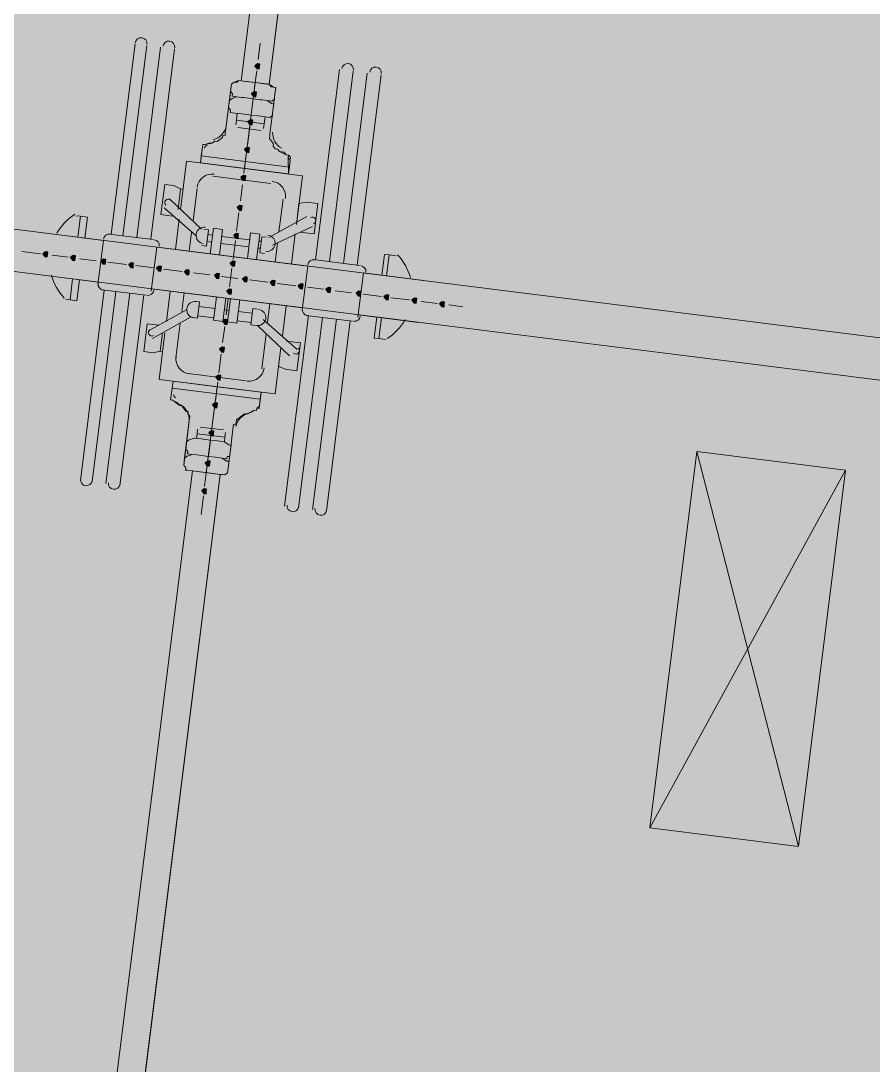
# Model space of a CAD drawing. Header units: metres. Extents: x -4 to 509425, y 7549 to 4732445.
# Drawn here: x 476031.373 to 476034.457, y 4719740.598 to 4719744.376 of the extents above; entities that cross this region are included whole.
import ezdxf

# ---------------------------------------------------------------- set-up
doc = ezdxf.new("R2010")
doc.units = ezdxf.units.M
doc.header["$LTSCALE"] = 0.01
doc.header["$MEASUREMENT"] = 0
doc.layers.get('0').update_dxf_attribs({"lineweight": 0})
doc.layers.add('_SUBESTACIÓN', color=1, linetype='Continuous')
doc.layers.add('SUBESTACION LA VID', color=253, linetype='Continuous')

# ---------------------------------------------------------------- blocks, each defined once
blk = doc.blocks.new('A$Cfff6051d')
at = {"layer": 'SUBESTACION LA VID', "transparency": 33554687}
h = blk.add_hatch(color=256, dxfattribs=at)
h.dxf.hatch_style = 2
h.paths.add_polyline_path([(476032.2367, 4719744.2103), (476032.2378, 4719744.2187), (476032.2294, 4719744.2197), (476032.2199, 4719744.2124), (476032.2273, 4719744.2029), (476032.2357, 4719744.2018)])
h = blk.add_hatch(color=256, dxfattribs=at)
h.dxf.hatch_style = 2
h.paths.add_polyline_path([(476032.2241, 4719744.1094), (476032.2251, 4719744.1178), (476032.2167, 4719744.1189), (476032.2073, 4719744.1116), (476032.2146, 4719744.1021), (476032.223, 4719744.101)])
h = blk.add_hatch(color=256, dxfattribs=at)
h.dxf.hatch_style = 2
h.paths.add_polyline_path([(476032.2114, 4719744.0086), (476032.2125, 4719744.017), (476032.2041, 4719744.0181), (476032.1946, 4719744.0108), (476032.202, 4719744.0013), (476032.2104, 4719744.0002)])
h = blk.add_hatch(color=256, dxfattribs=at)
h.dxf.hatch_style = 2
h.paths.add_polyline_path([(476032.1988, 4719743.9078), (476032.1999, 4719743.9162), (476032.1915, 4719743.9173), (476032.182, 4719743.9099), (476032.1894, 4719743.9005), (476032.1978, 4719743.8994)])
h = blk.add_hatch(color=256, dxfattribs=at)
h.dxf.hatch_style = 2
h.paths.add_polyline_path([(476032.1862, 4719743.807), (476032.1872, 4719743.8154), (476032.1788, 4719743.8165), (476032.1694, 4719743.8091), (476032.1767, 4719743.7997), (476032.1851, 4719743.7986)])
h = blk.add_hatch(color=256, dxfattribs=at)
h.dxf.hatch_style = 2
h.paths.add_polyline_path([(476032.1725, 4719743.6978), (476032.1735, 4719743.7062), (476032.1651, 4719743.7073), (476032.1557, 4719743.6999), (476032.163, 4719743.6905), (476032.1714, 4719743.6894)])
h = blk.add_hatch(color=256, dxfattribs=at)
h.dxf.hatch_style = 2
h.paths.add_polyline_path([(476032.1598, 4719743.597), (476032.1609, 4719743.6054), (476032.1525, 4719743.6065), (476032.143, 4719743.5991), (476032.1504, 4719743.5897), (476032.1588, 4719743.5886)])
h = blk.add_hatch(color=256, dxfattribs=at)
h.dxf.hatch_style = 2
h.paths.add_polyline_path([(476031.4689, 4719743.5301), (476031.4699, 4719743.5385), (476031.4615, 4719743.5395), (476031.4521, 4719743.5322), (476031.4594, 4719743.5227), (476031.4678, 4719743.5217)])
h = blk.add_hatch(color=256, dxfattribs=at)
h.dxf.hatch_style = 2
h.paths.add_polyline_path([(476031.5697, 4719743.5174), (476031.5707, 4719743.5258), (476031.5623, 4719743.5269), (476031.5529, 4719743.5195), (476031.5602, 4719743.5101), (476031.5686, 4719743.509)])
h = blk.add_hatch(color=256, dxfattribs=at)
h.dxf.hatch_style = 2
h.paths.add_polyline_path([(476031.6789, 4719743.5037), (476031.6799, 4719743.5121), (476031.6715, 4719743.5132), (476031.6621, 4719743.5058), (476031.6694, 4719743.4964), (476031.6778, 4719743.4953)])
h = blk.add_hatch(color=256, dxfattribs=at)
h.dxf.hatch_style = 2
h.paths.add_polyline_path([(476031.7797, 4719743.4911), (476031.7807, 4719743.4995), (476031.7723, 4719743.5006), (476031.7629, 4719743.4932), (476031.7702, 4719743.4838), (476031.7786, 4719743.4827)])
h = blk.add_hatch(color=256, dxfattribs=at)
h.dxf.hatch_style = 2
h.paths.add_polyline_path([(476032.1472, 4719743.4962), (476032.1483, 4719743.5046), (476032.1399, 4719743.5057), (476032.1304, 4719743.4983), (476032.1377, 4719743.4889), (476032.1461, 4719743.4878)])
h = blk.add_hatch(color=256, dxfattribs=at)
h.dxf.hatch_style = 2
h.paths.add_polyline_path([(476031.8805, 4719743.4785), (476031.8815, 4719743.4869), (476031.8731, 4719743.4879), (476031.8637, 4719743.4806), (476031.871, 4719743.4711), (476031.8794, 4719743.4701)])
h = blk.add_hatch(color=256, dxfattribs=at)
h.dxf.hatch_style = 2
h.paths.add_polyline_path([(476031.9813, 4719743.4658), (476031.9823, 4719743.4742), (476031.9739, 4719743.4753), (476031.9645, 4719743.4679), (476031.9718, 4719743.4585), (476031.9802, 4719743.4574)])
h = blk.add_hatch(color=256, dxfattribs=at)
h.dxf.hatch_style = 2
h.paths.add_polyline_path([(476032.0905, 4719743.4521), (476032.0915, 4719743.4605), (476032.0831, 4719743.4616), (476032.0737, 4719743.4542), (476032.081, 4719743.4448), (476032.0894, 4719743.4437)])
h = blk.add_hatch(color=256, dxfattribs=at)
h.dxf.hatch_style = 2
h.paths.add_polyline_path([(476032.1913, 4719743.4395), (476032.1923, 4719743.4479), (476032.1839, 4719743.449), (476032.1745, 4719743.4416), (476032.1818, 4719743.4322), (476032.1902, 4719743.4311)])
h = blk.add_hatch(color=256, dxfattribs=at)
h.dxf.hatch_style = 2
h.paths.add_polyline_path([(476032.2921, 4719743.4269), (476032.2931, 4719743.4353), (476032.2847, 4719743.4363), (476032.2753, 4719743.429), (476032.2826, 4719743.4195), (476032.291, 4719743.4185)])
h = blk.add_hatch(color=256, dxfattribs=at)
h.dxf.hatch_style = 2
h.paths.add_polyline_path([(476032.3929, 4719743.4142), (476032.3939, 4719743.4226), (476032.3855, 4719743.4237), (476032.3761, 4719743.4163), (476032.3834, 4719743.4069), (476032.3918, 4719743.4058)])
h = blk.add_hatch(color=256, dxfattribs=at)
h.dxf.hatch_style = 2
h.paths.add_polyline_path([(476032.1346, 4719743.3954), (476032.1356, 4719743.4038), (476032.1272, 4719743.4049), (476032.1178, 4719743.3975), (476032.1251, 4719743.3881), (476032.1335, 4719743.387)])
h = blk.add_hatch(color=256, dxfattribs=at)
h.dxf.hatch_style = 2
h.paths.add_polyline_path([(476032.4937, 4719743.4016), (476032.4948, 4719743.41), (476032.4864, 4719743.411), (476032.4769, 4719743.4037), (476032.4842, 4719743.3942), (476032.4926, 4719743.3932)])
h = blk.add_hatch(color=256, dxfattribs=at)
h.dxf.hatch_style = 2
h.paths.add_polyline_path([(476032.6029, 4719743.3879), (476032.604, 4719743.3963), (476032.5956, 4719743.3973), (476032.5861, 4719743.39), (476032.5934, 4719743.3805), (476032.6018, 4719743.3795)])
h = blk.add_hatch(color=256, dxfattribs=at)
h.dxf.hatch_style = 2
h.paths.add_polyline_path([(476032.7037, 4719743.3753), (476032.7048, 4719743.3837), (476032.6964, 4719743.3847), (476032.6869, 4719743.3774), (476032.6943, 4719743.3679), (476032.7027, 4719743.3669)])
h = blk.add_hatch(color=256, dxfattribs=at)
h.dxf.hatch_style = 2
h.paths.add_polyline_path([(476032.8045, 4719743.3626), (476032.8056, 4719743.371), (476032.7972, 4719743.3721), (476032.7877, 4719743.3647), (476032.7951, 4719743.3553), (476032.8035, 4719743.3542)])
h = blk.add_hatch(color=256, dxfattribs=at)
h.dxf.hatch_style = 2
h.paths.add_polyline_path([(476032.9053, 4719743.35), (476032.9064, 4719743.3584), (476032.898, 4719743.3594), (476032.8885, 4719743.3521), (476032.8959, 4719743.3426), (476032.9043, 4719743.3416)])
h = blk.add_hatch(color=256, dxfattribs=at)
h.dxf.hatch_style = 2
h.paths.add_polyline_path([(476032.1209, 4719743.2862), (476032.1219, 4719743.2946), (476032.1135, 4719743.2957), (476032.1041, 4719743.2883), (476032.1114, 4719743.2789), (476032.1198, 4719743.2778)])
h = blk.add_hatch(color=256, dxfattribs=at)
h.dxf.hatch_style = 2
h.paths.add_polyline_path([(476032.1082, 4719743.1854), (476032.1093, 4719743.1938), (476032.1009, 4719743.1949), (476032.0914, 4719743.1875), (476032.0988, 4719743.1781), (476032.1072, 4719743.177)])
h = blk.add_hatch(color=256, dxfattribs=at)
h.dxf.hatch_style = 2
h.paths.add_polyline_path([(476032.0956, 4719743.0846), (476032.0966, 4719743.093), (476032.0882, 4719743.0941), (476032.0788, 4719743.0867), (476032.0861, 4719743.0773), (476032.0945, 4719743.0762)])
h = blk.add_hatch(color=256, dxfattribs=at)
h.dxf.hatch_style = 2
h.paths.add_polyline_path([(476032.083, 4719742.9838), (476032.084, 4719742.9922), (476032.0756, 4719742.9933), (476032.0662, 4719742.9859), (476032.0735, 4719742.9765), (476032.0819, 4719742.9754)])
h = blk.add_hatch(color=256, dxfattribs=at)
h.dxf.hatch_style = 2
h.paths.add_polyline_path([(476032.0703, 4719742.883), (476032.0714, 4719742.8914), (476032.063, 4719742.8925), (476032.0535, 4719742.8851), (476032.0609, 4719742.8757), (476032.0693, 4719742.8746)])
h = blk.add_hatch(color=256, dxfattribs=at)
h.dxf.hatch_style = 2
h.paths.add_polyline_path([(476032.0566, 4719742.7738), (476032.0577, 4719742.7822), (476032.0493, 4719742.7832), (476032.0398, 4719742.7759), (476032.0472, 4719742.7664), (476032.0556, 4719742.7654)])
h = blk.add_hatch(color=256, dxfattribs=at)
h.dxf.hatch_style = 2
h.paths.add_polyline_path([(476032.044, 4719742.673), (476032.045, 4719742.6814), (476032.0366, 4719742.6824), (476032.0272, 4719742.6751), (476032.0345, 4719742.6656), (476032.0429, 4719742.6646)])
at = {"layer": 'SUBESTACION LA VID', "lineweight": 15}
for p, q in [((476070.5903, 4719738.7022), (475974.8433, 4719750.706)), ((476070.5713, 4719738.551), (475974.8243, 4719750.5548)), ((476032.1705, 4719744.1588), (476032.9077, 4719750.0391)), ((476032.2713, 4719744.1462), (476033.0085, 4719750.0264)), ((476031.7863, 4719744.2923), (476031.6999, 4719743.6035)), ((476032.2315, 4719744.2365), (476032.2388, 4719744.2953)), ((476031.7419, 4719743.5982), (476031.8283, 4719744.2871)), ((476031.8787, 4719744.2807), (476031.7923, 4719743.5919)), ((476031.8427, 4719743.5856), (476031.9291, 4719744.2744)), ((476032.2188, 4719744.1357), (476032.2262, 4719744.1945)), ((476032.4391, 4719743.5108), (476032.5255, 4719744.1996)), ((476032.5759, 4719744.1933), (476032.4895, 4719743.5045)), ((476032.5399, 4719743.4982), (476032.6263, 4719744.187)), ((476032.6767, 4719744.1807), (476032.5903, 4719743.4919)), ((476032.1327, 4719744.1294), (476032.1254, 4719744.0706)), ((476032.285, 4719744.0506), (476032.2923, 4719744.1094)), ((476032.1148, 4719743.9866), (476032.1254, 4719744.0706)), ((476032.2051, 4719744.0265), (476032.2136, 4719744.0937)), ((476032.285, 4719744.0506), (476032.2744, 4719743.9666)), ((476032.1505, 4719743.9992), (476032.1526, 4719744.016)), ((476032.2419, 4719743.9792), (476032.1579, 4719743.9898)), ((476032.1589, 4719743.9982), (476032.1589, 4719743.9982)), ((476032.1925, 4719743.9257), (476032.2009, 4719743.9929)), ((476032.2429, 4719743.9876), (476032.2429, 4719743.9876)), ((476032.2534, 4719744.0034), (476032.2513, 4719743.9866)), ((476032.0392, 4719743.9279), (476032.0654, 4719743.9331)), ((476032.3447, 4719743.8469), (476032.0255, 4719743.8869)), ((476032.1799, 4719743.8249), (476032.1872, 4719743.8837)), ((476032.3091, 4719743.9025), (476032.3332, 4719743.891)), ((476031.972, 4719743.868), (476031.9499, 4719743.6916)), ((476032.392, 4719743.8154), (476031.972, 4719743.868)), ((476032.2775, 4719743.7871), (476032.0675, 4719743.8134)), ((476032.392, 4719743.8154), (476032.3699, 4719743.639)), ((476032.0108, 4719743.7693), (476031.996, 4719743.6517)), ((476032.1672, 4719743.7241), (476032.1746, 4719743.7829)), ((476031.9121, 4719743.7305), (476032.0265, 4719743.6223)), ((476032.3216, 4719743.7303), (476032.3069, 4719743.6127)), ((476031.8911, 4719743.699), (476032.0065, 4719743.5992)), ((476031.5886, 4719743.6686), (476031.5718, 4719743.6707)), ((476031.6138, 4719743.6655), (476031.6043, 4719743.5899)), ((476031.9456, 4719743.658), (476031.932, 4719743.5488)), ((476032.1535, 4719743.6149), (476032.162, 4719743.6821)), ((476032.4077, 4719743.6683), (476032.2701, 4719743.5917)), ((476031.6715, 4719743.5815), (476031.4447, 4719743.6099)), ((476031.9908, 4719743.6097), (476031.9824, 4719743.5425)), ((476032.058, 4719743.533), (476032.0695, 4719743.6254)), ((476032.1031, 4719743.6212), (476032.0695, 4719743.6254)), ((476032.0916, 4719743.5288), (476032.1031, 4719743.6212)), ((476032.1924, 4719743.5162), (476032.2039, 4719743.6086)), ((476032.2375, 4719743.6043), (476032.2039, 4719743.6086)), ((476032.4287, 4719743.6316), (476032.2837, 4719743.5644)), ((476031.6715, 4719743.5815), (476031.6515, 4719743.4218)), ((476031.8511, 4719743.5845), (476031.6915, 4719743.6045)), ((476032.0632, 4719743.575), (476032.0464, 4719743.5771)), ((476032.0664, 4719743.6002), (476032.0496, 4719743.6023)), ((476032.1976, 4719743.5582), (476032.0968, 4719743.5708)), ((476032.2008, 4719743.5834), (476032.1, 4719743.596)), ((476032.1409, 4719743.5141), (476032.1493, 4719743.5813)), ((476032.226, 4719743.5119), (476032.2375, 4719743.6043)), ((476032.2428, 4719743.5781), (476032.2344, 4719743.5791)), ((476032.2617, 4719743.5928), (476032.2449, 4719743.5949)), ((476032.3016, 4719743.5707), (476032.2932, 4719743.5035)), ((476032.3657, 4719743.6054), (476032.352, 4719743.4961)), ((476031.4437, 4719743.5332), (476031.3764, 4719743.5417)), ((476031.8447, 4719743.3976), (476031.8648, 4719743.5572)), ((476032.2396, 4719743.5529), (476032.2312, 4719743.5539)), ((476031.5445, 4719743.5206), (476031.4857, 4719743.528)), ((476031.6453, 4719743.508), (476031.5865, 4719743.5153)), ((476031.7545, 4719743.4943), (476031.6873, 4719743.5027)), ((476032.4307, 4719743.5119), (476032.5987, 4719743.4908)), ((476032.6891, 4719743.5307), (476032.6796, 4719743.4551)), ((476032.7059, 4719743.5286), (476032.7311, 4719743.5254)), ((476031.6526, 4719743.4302), (476031.4258, 4719743.4587)), ((476031.8553, 4719743.4816), (476031.7881, 4719743.4901)), ((476031.9561, 4719743.469), (476031.8889, 4719743.4774)), ((476032.0569, 4719743.4564), (476031.9981, 4719743.4637)), ((476032.1283, 4719743.4133), (476032.1367, 4719743.4805)), ((476032.6124, 4719743.4635), (476032.5924, 4719743.3039)), ((476032.6124, 4719743.4635), (476032.8308, 4719743.4361)), ((476032.1577, 4719743.4437), (476032.0989, 4719743.4511)), ((476032.2669, 4719743.43), (476032.1997, 4719743.4384)), ((476032.3677, 4719743.4174), (476032.3005, 4719743.4258)), ((476031.5883, 4719742.7131), (476031.6746, 4719743.4019)), ((476031.7166, 4719743.3966), (476031.6303, 4719742.7078)), ((476031.8258, 4719743.3829), (476031.6662, 4719743.4029)), ((476031.6807, 4719742.7015), (476031.767, 4719743.3903)), ((476031.8174, 4719743.384), (476031.7311, 4719742.6952)), ((476032.3918, 4719743.3376), (476031.8458, 4719743.406)), ((476031.913, 4719743.3976), (476031.8993, 4719743.2884)), ((476031.9634, 4719743.3913), (476031.955, 4719743.3241)), ((476032.4685, 4719743.4047), (476032.4097, 4719743.4121)), ((476032.5693, 4719743.3921), (476032.5105, 4719743.3995)), ((476032.6785, 4719743.3784), (476032.6113, 4719743.3868)), ((476031.5339, 4719743.3683), (476031.5507, 4719743.3662)), ((476032.081, 4719743.3765), (476032.0705, 4719743.2925)), ((476032.1146, 4719743.3723), (476032.1041, 4719743.2883)), ((476032.1156, 4719743.3125), (476032.123, 4719743.3713)), ((476032.1314, 4719743.3702), (476032.1209, 4719743.2862)), ((476032.165, 4719743.366), (476032.1545, 4719743.282)), ((476032.2742, 4719743.3523), (476032.2658, 4719743.2851)), ((476032.333, 4719743.3449), (476032.3193, 4719743.2357)), ((476032.7793, 4719743.3658), (476032.7121, 4719743.3742)), ((476032.8801, 4719743.3531), (476032.8213, 4719743.3605)), ((476032.9725, 4719743.3416), (476032.9221, 4719743.3479)), ((476031.8352, 4719743.2538), (476031.9728, 4719743.3304)), ((476032.0715, 4719743.3009), (476032.0127, 4719743.3083)), ((476032.0757, 4719743.3345), (476032.0169, 4719743.3419)), ((476032.1261, 4719743.3282), (476032.1093, 4719743.3303)), ((476032.2101, 4719743.3177), (476032.1597, 4719743.324)), ((476032.4139, 4719743.3092), (476032.3275, 4719742.6204)), ((476032.4055, 4719743.3103), (476032.5735, 4719743.2892)), ((476032.5934, 4719743.3123), (476032.8118, 4719743.2849)), ((476031.8489, 4719743.2265), (476031.9865, 4719743.3031)), ((476031.9497, 4719743.2821), (476031.9339, 4719743.1561)), ((476032.1041, 4719743.2883), (476032.0705, 4719743.2925)), ((476032.103, 4719743.2117), (476032.1104, 4719743.2705)), ((476032.1219, 4719743.2946), (476032.1051, 4719743.2967)), ((476032.1545, 4719743.282), (476032.1209, 4719743.2862)), ((476032.2059, 4719743.2841), (476032.1555, 4719743.2904)), ((476032.2217, 4719743.2736), (476032.2049, 4719743.2757)), ((476032.3445, 4719743.1643), (476032.2301, 4719743.2725)), ((476032.3729, 4719743.1864), (476032.25, 4719743.2956)), ((476032.3779, 4719742.6141), (476032.4643, 4719743.3029)), ((476032.5147, 4719743.2966), (476032.4283, 4719742.6077)), ((476032.4787, 4719742.6014), (476032.5651, 4719743.2903)), ((476031.894, 4719743.2464), (476031.873, 4719743.0784)), ((476032.2605, 4719743.2431), (476032.2447, 4719743.1171)), ((476032.3141, 4719743.1937), (476032.293, 4719743.0257)), ((476032.6931, 4719743.223), (476032.6679, 4719743.2262)), ((476032.0893, 4719743.1025), (476032.0977, 4719743.1697)), ((476032.188, 4719743.073), (476031.978, 4719743.0994)), ((476032.293, 4719743.0257), (476031.873, 4719743.0784)), ((476032.2394, 4719743.0068), (476031.9202, 4719743.0469)), ((476032.0767, 4719743.0017), (476032.0851, 4719743.0689)), ((476031.9233, 4719743.0038), (476031.9464, 4719742.9839)), ((476032.1901, 4719742.9533), (476032.2174, 4719742.967)), ((476031.9821, 4719742.9282), (476031.9705, 4719742.8358)), ((476032.064, 4719742.9009), (476032.0714, 4719742.9597)), ((476032.0126, 4719742.8988), (476032.0105, 4719742.882)), ((476032.021, 4719742.8977), (476032.021, 4719742.8977)), ((476032.106, 4719742.8956), (476032.022, 4719742.9061)), ((476032.1301, 4719742.8158), (476032.1417, 4719742.9082)), ((476032.0514, 4719742.8), (476032.0588, 4719742.8589)), ((476032.105, 4719742.8872), (476032.105, 4719742.8872)), ((476032.1113, 4719742.8693), (476032.1134, 4719742.8861)), ((476031.9632, 4719742.777), (476031.9705, 4719742.8358)), ((476032.1301, 4719742.8158), (476032.1228, 4719742.757)), ((476033.8197, 4719742.8173), (476034.1868, 4719741.389)), ((476031.6966, 4719740.3787), (476031.9936, 4719742.7476)), ((476032.0377, 4719742.6908), (476032.0461, 4719742.758)), ((476031.7974, 4719740.366), (476032.0944, 4719742.7349)), ((476032.0251, 4719742.59), (476032.0335, 4719742.6572))]:
    blk.add_line(p, q, dxfattribs=at)
at = {"layer": 'SUBESTACION LA VID', "lineweight": 0}
for p, q in [((476032.1705, 4719744.1588), (476032.2713, 4719744.1462)), ((476032.3416, 4719743.8217), (476032.3406, 4719743.8815))]:
    blk.add_line(p, q, dxfattribs=at)
at = {"layer": 'SUBESTACION LA VID', "lineweight": 15}
for points in [[(476070.5713, 4719738.551), (476070.5903, 4719738.7022), (475974.8433, 4719750.706), (475974.8243, 4719750.5548), (476070.5713, 4719738.551)], [(476032.1705, 4719744.1588), (476032.2713, 4719744.1462), (476033.0085, 4719750.0264), (476032.9077, 4719750.0391), (476032.1705, 4719744.1588)], [(476032.0287, 4719743.9121), (476032.0224, 4719743.8617), (476032.182, 4719743.8417), (476032.2209, 4719744.1525), (476032.1873, 4719744.1567), (476032.1705, 4719744.1588), (476032.1621, 4719744.1599), (476032.1527, 4719744.1525), (476032.1443, 4719744.1536), (476032.1348, 4719744.1462), (476032.1338, 4719744.1378), (476032.1327, 4719744.1294), (476032.1254, 4719744.0706), (476032.1148, 4719743.9866), (476032.1138, 4719743.9782), (476032.1127, 4719743.9698), (476032.1117, 4719743.9614), (476032.1033, 4719743.9625), (476032.1022, 4719743.9541), (476032.0928, 4719743.9467), (476032.0833, 4719743.9394), (476032.0749, 4719743.9404), (476032.0654, 4719743.9331), (476032.057, 4719743.9341), (476032.0392, 4719743.9279), (476032.0308, 4719743.9289), (476032.0297, 4719743.9205), (476032.0287, 4719743.9121)], [(476032.1327, 4719744.1294), (476032.1317, 4719744.121), (476032.139, 4719744.1116), (476032.138, 4719744.1032), (476032.1548, 4719744.1011), (476032.1716, 4719744.099), (476032.18, 4719744.0979), (476032.2136, 4719744.0937), (476032.2388, 4719744.0905), (476032.2472, 4719744.0895), (476032.264, 4719744.0874), (476032.2808, 4719744.0853), (476032.2902, 4719744.0926), (476032.2913, 4719744.101), (476032.2923, 4719744.1094), (476032.2934, 4719744.1178), (476032.2944, 4719744.1262), (476032.2955, 4719744.1346), (476032.2871, 4719744.1357), (476032.2713, 4719744.1462), (476032.2545, 4719744.1483), (476032.2461, 4719744.1493), (476032.2209, 4719744.1525), (476032.1873, 4719744.1567), (476032.1789, 4719744.1578), (476032.1621, 4719744.1599), (476032.1443, 4719744.1536), (476032.1348, 4719744.1462), (476032.1338, 4719744.1378), (476032.1327, 4719744.1294)], [(476032.3479, 4719743.8721), (476032.3416, 4719743.8217), (476032.182, 4719743.8417), (476032.2209, 4719744.1525), (476032.2461, 4719744.1493), (476032.2545, 4719744.1483), (476032.2629, 4719744.1472), (476032.2713, 4719744.1462), (476032.2787, 4719744.1367), (476032.2871, 4719744.1357), (476032.2955, 4719744.1346), (476032.2944, 4719744.1262), (476032.2934, 4719744.1178), (476032.2923, 4719744.1094), (476032.285, 4719744.0506), (476032.2744, 4719743.9666), (476032.2734, 4719743.9582), (476032.2723, 4719743.9498), (476032.2797, 4719743.9404), (476032.287, 4719743.9309), (476032.286, 4719743.9225), (476032.2933, 4719743.9131), (476032.3017, 4719743.912), (476032.3091, 4719743.9025), (476032.3259, 4719743.9004), (476032.3332, 4719743.891), (476032.3416, 4719743.8899), (476032.3406, 4719743.8815), (476032.3479, 4719743.8721)], [(476032.2062, 4719744.0349), (476032.2314, 4719744.0317), (476032.2398, 4719744.0307), (476032.2566, 4719744.0286), (476032.2734, 4719744.0265), (476032.2829, 4719744.0338), (476032.2839, 4719744.0422), (476032.285, 4719744.0506), (476032.286, 4719744.059), (476032.2871, 4719744.0674), (476032.2881, 4719744.0758), (476032.2797, 4719744.0769), (476032.264, 4719744.0874), (476032.2472, 4719744.0895), (476032.2388, 4719744.0905), (476032.2136, 4719744.0937), (476032.18, 4719744.0979), (476032.1716, 4719744.099), (476032.1548, 4719744.1011), (476032.1369, 4719744.0948), (476032.1275, 4719744.0874), (476032.1264, 4719744.079), (476032.1254, 4719744.0706), (476032.1243, 4719744.0622), (476032.1317, 4719744.0528), (476032.1306, 4719744.0444), (476032.1474, 4719744.0423), (476032.1642, 4719744.0402), (476032.1726, 4719744.0391), (476032.2062, 4719744.0349)], [(476032.2566, 4719744.0286), (476032.2534, 4719744.0034), (476032.1526, 4719744.016), (476032.1558, 4719744.0412)], [(476032.3479, 4719743.8721), (476032.3447, 4719743.8469), (476032.3416, 4719743.8217), (476032.0224, 4719743.8617), (476032.0255, 4719743.8869), (476032.0287, 4719743.9121)], [(476031.8795, 4719743.6748), (476031.8932, 4719743.784), (476031.9268, 4719743.7798), (476031.9509, 4719743.7683)], [(476031.9593, 4719743.7672), (476031.9509, 4719743.7683), (476031.9415, 4719743.6927)], [(476032.3835, 4719743.6116), (476032.3919, 4719743.6106), (476032.4339, 4719743.6053), (476032.4476, 4719743.7145), (476032.4056, 4719743.7198), (476032.3793, 4719743.7146), (476032.3699, 4719743.639)], [(476031.5791, 4719743.593), (476031.5886, 4719743.6686), (476031.6138, 4719743.6655)], [(476031.8795, 4719743.6748), (476031.9131, 4719743.6706), (476031.9215, 4719743.6696)], [(476032.0275, 4719743.5624), (476032.0443, 4719743.5603), (476032.0517, 4719743.6191), (476032.0349, 4719743.6212)], [(476032.2543, 4719743.534), (476032.2375, 4719743.5361), (476032.2449, 4719743.5949)], [(476032.3908, 4719743.3292), (476032.4108, 4719743.4888), (476031.8648, 4719743.5572)], [(476032.6964, 4719743.453), (476032.7059, 4719743.5286), (476032.6891, 4719743.5307)], [(476031.5854, 4719743.4387), (476031.5759, 4719743.3631), (476031.5507, 4719743.3662), (476031.5602, 4719743.4418)], [(476032.0022, 4719743.3608), (476032.019, 4719743.3587), (476032.0117, 4719743.2999), (476031.9949, 4719743.302)], [(476032.2291, 4719743.3324), (476032.2122, 4719743.3345), (476032.2049, 4719743.2757)], [(476031.83, 4719743.28), (476031.8174, 4719743.1792), (476031.851, 4719743.175), (476031.8772, 4719743.1802)], [(476031.83, 4719743.28), (476031.8636, 4719743.2758), (476031.872, 4719743.2748)], [(476032.6606, 4719743.3039), (476032.6511, 4719743.2283), (476032.6679, 4719743.2262), (476032.6774, 4719743.3018)], [(476031.8856, 4719743.1792), (476031.8772, 4719743.1802), (476031.8856, 4719743.2474)], [(476032.334, 4719743.2168), (476032.3424, 4719743.2158), (476032.3844, 4719743.2105), (476032.3718, 4719743.1097), (476032.3298, 4719743.115), (476032.3056, 4719743.1265), (476032.3141, 4719743.1937)], [(476031.916, 4719743.0133), (476031.9234, 4719743.0721), (476032.083, 4719743.0521), (476032.044, 4719742.7412), (476032.0188, 4719742.7444), (476032.0104, 4719742.7455), (476031.9936, 4719742.7476), (476031.9852, 4719742.7486), (476031.9768, 4719742.7497), (476031.9684, 4719742.7507), (476031.9695, 4719742.7591), (476031.9621, 4719742.7686), (476031.9632, 4719742.777), (476031.9642, 4719742.7854), (476031.9705, 4719742.8358), (476031.9821, 4719742.9282), (476031.9832, 4719742.9366), (476031.9842, 4719742.945), (476031.9769, 4719742.9544), (476031.9779, 4719742.9628), (476031.9695, 4719742.9639), (476031.9622, 4719742.9733), (476031.9548, 4719742.9828), (476031.9464, 4719742.9839), (476031.9391, 4719742.9933), (476031.9233, 4719743.0038), (476031.9149, 4719743.0049), (476031.916, 4719743.0133)], [(476032.2352, 4719742.9732), (476032.2394, 4719743.0068), (476032.2426, 4719743.032), (476031.9234, 4719743.0721), (476031.9202, 4719743.0469), (476031.916, 4719743.0133)], [(476032.2352, 4719742.9732), (476032.2426, 4719743.032), (476032.083, 4719743.0521), (476032.044, 4719742.7412), (476032.0692, 4719742.7381), (476032.0776, 4719742.737), (476032.086, 4719742.736), (476032.0944, 4719742.7349), (476032.1028, 4719742.7339), (476032.1112, 4719742.7328), (476032.1207, 4719742.7402), (476032.1217, 4719742.7486), (476032.1228, 4719742.757), (476032.1238, 4719742.7654), (476032.1301, 4719742.8158), (476032.1417, 4719742.9082), (476032.1428, 4719742.9166), (476032.1512, 4719742.9155), (476032.1522, 4719742.9239), (476032.1533, 4719742.9323), (476032.1627, 4719742.9397), (476032.1722, 4719742.947), (476032.1817, 4719742.9544), (476032.1901, 4719742.9533), (476032.2079, 4719742.9596), (476032.2174, 4719742.967), (476032.2258, 4719742.9659), (476032.2268, 4719742.9743), (476032.2352, 4719742.9732)], [(476032.0588, 4719742.8589), (476032.084, 4719742.8557), (476032.0924, 4719742.8546), (476032.1092, 4719742.8525), (476032.1249, 4719742.842), (476032.1333, 4719742.841), (476032.1323, 4719742.8326), (476032.1312, 4719742.8242), (476032.1301, 4719742.8158), (476032.1291, 4719742.8074), (476032.128, 4719742.799), (476032.1196, 4719742.8), (476032.1186, 4719742.7916), (476032.1018, 4719742.7937), (476032.085, 4719742.7958), (476032.0766, 4719742.7969), (476032.0514, 4719742.8), (476032.0262, 4719742.8032), (476032.0094, 4719742.8053), (476031.9926, 4719742.8074), (476031.9758, 4719742.8095), (476031.9768, 4719742.8179), (476031.9695, 4719742.8274), (476031.9705, 4719742.8358), (476031.9716, 4719742.8442), (476031.9727, 4719742.8526), (476031.9821, 4719742.8599), (476032, 4719742.8662), (476032.0168, 4719742.8641), (476032.0336, 4719742.862), (476032.0588, 4719742.8589)], [(476032.1092, 4719742.8525), (476032.1113, 4719742.8693), (476032.0105, 4719742.882), (476032.0084, 4719742.8652)], [(476033.6491, 4719741.4564), (476034.1868, 4719741.389), (476034.3574, 4719742.7499), (476033.8197, 4719742.8173), (476033.6491, 4719741.4564), (476034.3574, 4719742.7499)], [(476031.9632, 4719742.777), (476031.9642, 4719742.7854), (476031.9653, 4719742.7938), (476031.9747, 4719742.8011), (476031.9926, 4719742.8074), (476032.0094, 4719742.8053), (476032.0262, 4719742.8032), (476032.0514, 4719742.8), (476032.0766, 4719742.7969), (476032.085, 4719742.7958), (476032.1018, 4719742.7937), (476032.1175, 4719742.7832), (476032.1259, 4719742.7822), (476032.1249, 4719742.7738), (476032.1238, 4719742.7654), (476032.1228, 4719742.757), (476032.1217, 4719742.7486), (476032.1207, 4719742.7402), (476032.1112, 4719742.7328), (476032.0944, 4719742.7349), (476032.0776, 4719742.737), (476032.0692, 4719742.7381), (476032.044, 4719742.7412), (476032.0188, 4719742.7444), (476032.002, 4719742.7465), (476031.9852, 4719742.7486), (476031.9684, 4719742.7507), (476031.9695, 4719742.7591), (476031.9621, 4719742.7686), (476031.9632, 4719742.777)], [(476031.6966, 4719740.3787), (476031.7974, 4719740.366), (476032.0944, 4719742.7349), (476031.9936, 4719742.7476), (476031.6966, 4719740.3787)]]:
    blk.add_lwpolyline(points, dxfattribs=at)
at = {"layer": 'SUBESTACION LA VID'}
for points in [[(476032.2367, 4719744.2103), (476032.2378, 4719744.2187), (476032.2294, 4719744.2197), (476032.2199, 4719744.2124), (476032.2273, 4719744.2029), (476032.2357, 4719744.2018)], [(476032.2241, 4719744.1094), (476032.2251, 4719744.1178), (476032.2167, 4719744.1189), (476032.2073, 4719744.1116), (476032.2146, 4719744.1021), (476032.223, 4719744.101)], [(476032.2114, 4719744.0086), (476032.2125, 4719744.017), (476032.2041, 4719744.0181), (476032.1946, 4719744.0108), (476032.202, 4719744.0013), (476032.2104, 4719744.0002)], [(476032.1988, 4719743.9078), (476032.1999, 4719743.9162), (476032.1915, 4719743.9173), (476032.182, 4719743.9099), (476032.1894, 4719743.9005), (476032.1978, 4719743.8994)], [(476032.1862, 4719743.807), (476032.1872, 4719743.8154), (476032.1788, 4719743.8165), (476032.1694, 4719743.8091), (476032.1767, 4719743.7997), (476032.1851, 4719743.7986)], [(476032.1725, 4719743.6978), (476032.1735, 4719743.7062), (476032.1651, 4719743.7073), (476032.1557, 4719743.6999), (476032.163, 4719743.6905), (476032.1714, 4719743.6894)], [(476032.1598, 4719743.597), (476032.1609, 4719743.6054), (476032.1525, 4719743.6065), (476032.143, 4719743.5991), (476032.1504, 4719743.5897), (476032.1588, 4719743.5886)], [(476031.4689, 4719743.5301), (476031.4699, 4719743.5385), (476031.4615, 4719743.5395), (476031.4521, 4719743.5322), (476031.4594, 4719743.5227), (476031.4678, 4719743.5217)], [(476031.5697, 4719743.5174), (476031.5707, 4719743.5258), (476031.5623, 4719743.5269), (476031.5529, 4719743.5195), (476031.5602, 4719743.5101), (476031.5686, 4719743.509)], [(476031.6789, 4719743.5037), (476031.6799, 4719743.5121), (476031.6715, 4719743.5132), (476031.6621, 4719743.5058), (476031.6694, 4719743.4964), (476031.6778, 4719743.4953)], [(476031.7797, 4719743.4911), (476031.7807, 4719743.4995), (476031.7723, 4719743.5006), (476031.7629, 4719743.4932), (476031.7702, 4719743.4838), (476031.7786, 4719743.4827)], [(476032.1472, 4719743.4962), (476032.1483, 4719743.5046), (476032.1399, 4719743.5057), (476032.1304, 4719743.4983), (476032.1377, 4719743.4889), (476032.1461, 4719743.4878)], [(476031.8805, 4719743.4785), (476031.8815, 4719743.4869), (476031.8731, 4719743.4879), (476031.8637, 4719743.4806), (476031.871, 4719743.4711), (476031.8794, 4719743.4701)], [(476031.9813, 4719743.4658), (476031.9823, 4719743.4742), (476031.9739, 4719743.4753), (476031.9645, 4719743.4679), (476031.9718, 4719743.4585), (476031.9802, 4719743.4574)], [(476032.0905, 4719743.4521), (476032.0915, 4719743.4605), (476032.0831, 4719743.4616), (476032.0737, 4719743.4542), (476032.081, 4719743.4448), (476032.0894, 4719743.4437)], [(476032.1913, 4719743.4395), (476032.1923, 4719743.4479), (476032.1839, 4719743.449), (476032.1745, 4719743.4416), (476032.1818, 4719743.4322), (476032.1902, 4719743.4311)], [(476032.2921, 4719743.4269), (476032.2931, 4719743.4353), (476032.2847, 4719743.4363), (476032.2753, 4719743.429), (476032.2826, 4719743.4195), (476032.291, 4719743.4185)], [(476032.3929, 4719743.4142), (476032.3939, 4719743.4226), (476032.3855, 4719743.4237), (476032.3761, 4719743.4163), (476032.3834, 4719743.4069), (476032.3918, 4719743.4058)], [(476032.1346, 4719743.3954), (476032.1356, 4719743.4038), (476032.1272, 4719743.4049), (476032.1178, 4719743.3975), (476032.1251, 4719743.3881), (476032.1335, 4719743.387)], [(476032.4937, 4719743.4016), (476032.4948, 4719743.41), (476032.4864, 4719743.411), (476032.4769, 4719743.4037), (476032.4842, 4719743.3942), (476032.4926, 4719743.3932)], [(476032.6029, 4719743.3879), (476032.604, 4719743.3963), (476032.5956, 4719743.3973), (476032.5861, 4719743.39), (476032.5934, 4719743.3805), (476032.6018, 4719743.3795)], [(476032.7037, 4719743.3753), (476032.7048, 4719743.3837), (476032.6964, 4719743.3847), (476032.6869, 4719743.3774), (476032.6943, 4719743.3679), (476032.7027, 4719743.3669)], [(476032.8045, 4719743.3626), (476032.8056, 4719743.371), (476032.7972, 4719743.3721), (476032.7877, 4719743.3647), (476032.7951, 4719743.3553), (476032.8035, 4719743.3542)], [(476032.9053, 4719743.35), (476032.9064, 4719743.3584), (476032.898, 4719743.3594), (476032.8885, 4719743.3521), (476032.8959, 4719743.3426), (476032.9043, 4719743.3416)], [(476032.1209, 4719743.2862), (476032.1219, 4719743.2946), (476032.1135, 4719743.2957), (476032.1041, 4719743.2883), (476032.1114, 4719743.2789), (476032.1198, 4719743.2778)], [(476032.1082, 4719743.1854), (476032.1093, 4719743.1938), (476032.1009, 4719743.1949), (476032.0914, 4719743.1875), (476032.0988, 4719743.1781), (476032.1072, 4719743.177)], [(476032.0956, 4719743.0846), (476032.0966, 4719743.093), (476032.0882, 4719743.0941), (476032.0788, 4719743.0867), (476032.0861, 4719743.0773), (476032.0945, 4719743.0762)], [(476032.083, 4719742.9838), (476032.084, 4719742.9922), (476032.0756, 4719742.9933), (476032.0662, 4719742.9859), (476032.0735, 4719742.9765), (476032.0819, 4719742.9754)], [(476032.0703, 4719742.883), (476032.0714, 4719742.8914), (476032.063, 4719742.8925), (476032.0535, 4719742.8851), (476032.0609, 4719742.8757), (476032.0693, 4719742.8746)], [(476032.0566, 4719742.7738), (476032.0577, 4719742.7822), (476032.0493, 4719742.7832), (476032.0398, 4719742.7759), (476032.0472, 4719742.7664), (476032.0556, 4719742.7654)], [(476032.044, 4719742.673), (476032.045, 4719742.6814), (476032.0366, 4719742.6824), (476032.0272, 4719742.6751), (476032.0345, 4719742.6656), (476032.0429, 4719742.6646)]]:
    blk.add_lwpolyline(points, close=True, dxfattribs=at)
at = {"layer": 'SUBESTACION LA VID', "lineweight": 0}
for points in [[(476032.2367, 4719744.2103), (476032.2378, 4719744.2187), (476032.2294, 4719744.2197), (476032.2199, 4719744.2124), (476032.2273, 4719744.2029), (476032.2357, 4719744.2018)], [(476032.2241, 4719744.1094), (476032.2251, 4719744.1178), (476032.2167, 4719744.1189), (476032.2073, 4719744.1116), (476032.2146, 4719744.1021), (476032.223, 4719744.101)], [(476032.2114, 4719744.0086), (476032.2125, 4719744.017), (476032.2041, 4719744.0181), (476032.1946, 4719744.0108), (476032.202, 4719744.0013), (476032.2104, 4719744.0002)], [(476032.1988, 4719743.9078), (476032.1999, 4719743.9162), (476032.1915, 4719743.9173), (476032.182, 4719743.9099), (476032.1894, 4719743.9005), (476032.1978, 4719743.8994)], [(476032.1862, 4719743.807), (476032.1872, 4719743.8154), (476032.1788, 4719743.8165), (476032.1694, 4719743.8091), (476032.1767, 4719743.7997), (476032.1851, 4719743.7986)], [(476032.1725, 4719743.6978), (476032.1735, 4719743.7062), (476032.1651, 4719743.7073), (476032.1557, 4719743.6999), (476032.163, 4719743.6905), (476032.1714, 4719743.6894)], [(476032.1598, 4719743.597), (476032.1609, 4719743.6054), (476032.1525, 4719743.6065), (476032.143, 4719743.5991), (476032.1504, 4719743.5897), (476032.1588, 4719743.5886)], [(476031.4689, 4719743.5301), (476031.4699, 4719743.5385), (476031.4615, 4719743.5395), (476031.4521, 4719743.5322), (476031.4594, 4719743.5227), (476031.4678, 4719743.5217)], [(476031.5697, 4719743.5174), (476031.5707, 4719743.5258), (476031.5623, 4719743.5269), (476031.5529, 4719743.5195), (476031.5602, 4719743.5101), (476031.5686, 4719743.509)], [(476031.6789, 4719743.5037), (476031.6799, 4719743.5121), (476031.6715, 4719743.5132), (476031.6621, 4719743.5058), (476031.6694, 4719743.4964), (476031.6778, 4719743.4953)], [(476031.7797, 4719743.4911), (476031.7807, 4719743.4995), (476031.7723, 4719743.5006), (476031.7629, 4719743.4932), (476031.7702, 4719743.4838), (476031.7786, 4719743.4827)], [(476032.1472, 4719743.4962), (476032.1483, 4719743.5046), (476032.1399, 4719743.5057), (476032.1304, 4719743.4983), (476032.1377, 4719743.4889), (476032.1461, 4719743.4878)], [(476031.8805, 4719743.4785), (476031.8815, 4719743.4869), (476031.8731, 4719743.4879), (476031.8637, 4719743.4806), (476031.871, 4719743.4711), (476031.8794, 4719743.4701)], [(476031.9813, 4719743.4658), (476031.9823, 4719743.4742), (476031.9739, 4719743.4753), (476031.9645, 4719743.4679), (476031.9718, 4719743.4585), (476031.9802, 4719743.4574)], [(476032.0905, 4719743.4521), (476032.0915, 4719743.4605), (476032.0831, 4719743.4616), (476032.0737, 4719743.4542), (476032.081, 4719743.4448), (476032.0894, 4719743.4437)], [(476032.1913, 4719743.4395), (476032.1923, 4719743.4479), (476032.1839, 4719743.449), (476032.1745, 4719743.4416), (476032.1818, 4719743.4322), (476032.1902, 4719743.4311)], [(476032.2921, 4719743.4269), (476032.2931, 4719743.4353), (476032.2847, 4719743.4363), (476032.2753, 4719743.429), (476032.2826, 4719743.4195), (476032.291, 4719743.4185)], [(476032.3929, 4719743.4142), (476032.3939, 4719743.4226), (476032.3855, 4719743.4237), (476032.3761, 4719743.4163), (476032.3834, 4719743.4069), (476032.3918, 4719743.4058)], [(476032.1346, 4719743.3954), (476032.1356, 4719743.4038), (476032.1272, 4719743.4049), (476032.1178, 4719743.3975), (476032.1251, 4719743.3881), (476032.1335, 4719743.387)], [(476032.4937, 4719743.4016), (476032.4948, 4719743.41), (476032.4864, 4719743.411), (476032.4769, 4719743.4037), (476032.4842, 4719743.3942), (476032.4926, 4719743.3932)], [(476032.6029, 4719743.3879), (476032.604, 4719743.3963), (476032.5956, 4719743.3973), (476032.5861, 4719743.39), (476032.5934, 4719743.3805), (476032.6018, 4719743.3795)], [(476032.7037, 4719743.3753), (476032.7048, 4719743.3837), (476032.6964, 4719743.3847), (476032.6869, 4719743.3774), (476032.6943, 4719743.3679), (476032.7027, 4719743.3669)], [(476032.8045, 4719743.3626), (476032.8056, 4719743.371), (476032.7972, 4719743.3721), (476032.7877, 4719743.3647), (476032.7951, 4719743.3553), (476032.8035, 4719743.3542)], [(476032.9053, 4719743.35), (476032.9064, 4719743.3584), (476032.898, 4719743.3594), (476032.8885, 4719743.3521), (476032.8959, 4719743.3426), (476032.9043, 4719743.3416)], [(476032.1209, 4719743.2862), (476032.1219, 4719743.2946), (476032.1135, 4719743.2957), (476032.1041, 4719743.2883), (476032.1114, 4719743.2789), (476032.1198, 4719743.2778)], [(476032.1082, 4719743.1854), (476032.1093, 4719743.1938), (476032.1009, 4719743.1949), (476032.0914, 4719743.1875), (476032.0988, 4719743.1781), (476032.1072, 4719743.177)], [(476032.0956, 4719743.0846), (476032.0966, 4719743.093), (476032.0882, 4719743.0941), (476032.0788, 4719743.0867), (476032.0861, 4719743.0773), (476032.0945, 4719743.0762)], [(476032.083, 4719742.9838), (476032.084, 4719742.9922), (476032.0756, 4719742.9933), (476032.0662, 4719742.9859), (476032.0735, 4719742.9765), (476032.0819, 4719742.9754)], [(476032.0703, 4719742.883), (476032.0714, 4719742.8914), (476032.063, 4719742.8925), (476032.0535, 4719742.8851), (476032.0609, 4719742.8757), (476032.0693, 4719742.8746)], [(476032.0566, 4719742.7738), (476032.0577, 4719742.7822), (476032.0493, 4719742.7832), (476032.0398, 4719742.7759), (476032.0472, 4719742.7664), (476032.0556, 4719742.7654)], [(476032.044, 4719742.673), (476032.045, 4719742.6814), (476032.0366, 4719742.6824), (476032.0272, 4719742.6751), (476032.0345, 4719742.6656), (476032.0429, 4719742.6646)]]:
    blk.add_lwpolyline(points, close=True, dxfattribs=at)
for points in [[(476032.1148, 4719743.9866), (476032.1327, 4719744.1294), (476032.1338, 4719744.1378), (476032.1148, 4719743.9866), (476032.1348, 4719744.1462)], [(476032.0224, 4719743.8617), (476032.0297, 4719743.9205), (476032.0224, 4719743.8617), (476032.0297, 4719743.9205)], [(476031.9821, 4719742.9282), (476031.9642, 4719742.7854), (476031.9632, 4719742.777), (476031.9821, 4719742.9282), (476031.9621, 4719742.7686)]]:
    blk.add_lwpolyline(points, dxfattribs=at)
at = {"layer": 'SUBESTACION LA VID', "lineweight": 15}
for points in [[(476031.8288, 4719744.2913), (476031.8302, 4719744.3029), (476031.822, 4719744.3134), (476031.8104, 4719744.3149), (476031.7988, 4719744.3163), (476031.7882, 4719744.3081), (476031.7868, 4719744.2965)], [(476031.9296, 4719744.2786), (476031.931, 4719744.2902), (476031.9228, 4719744.3008), (476031.9112, 4719744.3023), (476031.8996, 4719744.3037), (476031.889, 4719744.2955), (476031.8876, 4719744.2839)], [(476032.5764, 4719744.1975), (476032.5779, 4719744.2091), (476032.5696, 4719744.2197), (476032.558, 4719744.2212), (476032.5465, 4719744.2226), (476032.5359, 4719744.2144), (476032.5344, 4719744.2028)], [(476032.6772, 4719744.1849), (476032.6787, 4719744.1965), (476032.6705, 4719744.2071), (476032.6589, 4719744.2085), (476032.6473, 4719744.21), (476032.6367, 4719744.2018), (476032.6352, 4719744.1902)], [(476031.9149, 4719743.7278), (476031.9097, 4719743.7325), (476031.9017, 4719743.7321), (476031.8969, 4719743.727), (476031.8922, 4719743.7218), (476031.8925, 4719743.7138), (476031.8977, 4719743.709)], [(476032.4331, 4719743.6419), (476032.4393, 4719743.6452), (476032.4416, 4719743.6529), (476032.4383, 4719743.6591), (476032.435, 4719743.6653), (476032.4273, 4719743.6676), (476032.4211, 4719743.6643)], [(476032.0401, 4719743.6291), (476032.0239, 4719743.6311), (476032.0091, 4719743.6196), (476032.007, 4719743.6034), (476032.005, 4719743.5871), (476032.0165, 4719743.5723), (476032.0328, 4719743.5703)], [(476032.2596, 4719743.5419), (476032.2758, 4719743.5398), (476032.2906, 4719743.5513), (476032.2927, 4719743.5676), (476032.2947, 4719743.5838), (476032.2832, 4719743.5986), (476032.2669, 4719743.6007)], [(476032.0064, 4719743.3603), (476031.9902, 4719743.3623), (476031.9754, 4719743.3508), (476031.9733, 4719743.3346), (476031.9713, 4719743.3183), (476031.9828, 4719743.3035), (476031.9991, 4719743.3015)], [(476032.2259, 4719743.2731), (476032.2421, 4719743.271), (476032.2569, 4719743.2825), (476032.259, 4719743.2988), (476032.261, 4719743.315), (476032.2495, 4719743.3298), (476032.2332, 4719743.3319)], [(476031.8413, 4719743.2592), (476031.8351, 4719743.2559), (476031.8328, 4719743.2482), (476031.8361, 4719743.242), (476031.8394, 4719743.2358), (476031.8471, 4719743.2335), (476031.8533, 4719743.2368)], [(476032.3596, 4719743.1733), (476032.3647, 4719743.1686), (476032.3728, 4719743.1689), (476032.3775, 4719743.1741), (476032.3822, 4719743.1793), (476032.3819, 4719743.1873), (476032.3767, 4719743.1921)], [(476031.5888, 4719742.7173), (476031.5873, 4719742.7057), (476031.5956, 4719742.6951), (476031.6072, 4719742.6936), (476031.6188, 4719742.6922), (476031.6293, 4719742.7004), (476031.6308, 4719742.712)], [(476031.6896, 4719742.7046), (476031.6881, 4719742.693), (476031.6964, 4719742.6824), (476031.708, 4719742.681), (476031.7196, 4719742.6795), (476031.7301, 4719742.6878), (476031.7316, 4719742.6994)], [(476032.3364, 4719742.6235), (476032.335, 4719742.6119), (476032.3432, 4719742.6014), (476032.3548, 4719742.5999), (476032.3664, 4719742.5984), (476032.377, 4719742.6067), (476032.3784, 4719742.6183)], [(476032.4372, 4719742.6109), (476032.4358, 4719742.5993), (476032.444, 4719742.5887), (476032.4556, 4719742.5873), (476032.4672, 4719742.5858), (476032.4778, 4719742.594), (476032.4792, 4719742.6056)]]:
    blk.add_open_spline(points, degree=3, knots=[0, 0, 0, 0, 1, 1, 1, 2, 2, 2, 2], dxfattribs=at)
for points in [[(476032.0692, 4719743.9456), (476032.0927, 4719743.9517), (476032.1107, 4719743.9705), (476032.1156, 4719743.9942)], [(476032.284, 4719743.9731), (476032.2829, 4719743.9489), (476032.2957, 4719743.9262), (476032.3169, 4719743.9146)], [(476032.0477, 4719743.9261), (476032.0425, 4719743.925), (476032.0385, 4719743.9209), (476032.0377, 4719743.9156)], [(476032.3485, 4719743.8767), (476032.349, 4719743.8819), (476032.3461, 4719743.887), (476032.3414, 4719743.8893)], [(476032.0728, 4719743.8213), (476032.0426, 4719743.825), (476032.0151, 4719743.8037), (476032.0113, 4719743.7735)], [(476032.3305, 4719743.7335), (476032.3343, 4719743.7636), (476032.3129, 4719743.7911), (476032.2828, 4719743.7949)], [(476031.5679, 4719743.676), (476031.5409, 4719743.6587), (476031.5184, 4719743.6351), (476031.5025, 4719743.6072)], [(476031.6957, 4719743.604), (476031.6841, 4719743.6055), (476031.6735, 4719743.5973), (476031.6721, 4719743.5857)], [(476031.8737, 4719743.5604), (476031.8751, 4719743.572), (476031.8669, 4719743.5826), (476031.8553, 4719743.584)], [(476032.4349, 4719743.5113), (476032.4233, 4719743.5128), (476032.4127, 4719743.5046), (476032.4113, 4719743.493)], [(476032.7826, 4719743.4467), (476032.774, 4719743.4777), (476032.7581, 4719743.5061), (476032.7361, 4719743.5296)], [(476032.6213, 4719743.4666), (476032.6228, 4719743.4782), (476032.6145, 4719743.4888), (476032.6029, 4719743.4903)], [(476031.4834, 4719743.4555), (476031.492, 4719743.4245), (476031.5079, 4719743.396), (476031.5299, 4719743.3726)], [(476031.6521, 4719743.426), (476031.6506, 4719743.4144), (476031.6588, 4719743.4039), (476031.6704, 4719743.4024)], [(476031.83, 4719743.3824), (476031.8416, 4719743.3809), (476031.8522, 4719743.3892), (476031.8537, 4719743.4008)], [(476032.3913, 4719743.3334), (476032.3898, 4719743.3218), (476032.3981, 4719743.3112), (476032.4097, 4719743.3097)], [(476032.5777, 4719743.2887), (476032.5893, 4719743.2872), (476032.5998, 4719743.2954), (476032.6013, 4719743.307)], [(476032.6981, 4719743.2261), (476032.7251, 4719743.2434), (476032.7476, 4719743.2671), (476032.7636, 4719743.295)], [(476031.9344, 4719743.1603), (476031.9307, 4719743.1301), (476031.952, 4719743.1026), (476031.9822, 4719743.0988)], [(476032.1922, 4719743.0725), (476032.2224, 4719743.0687), (476032.2499, 4719743.0901), (476032.2536, 4719743.1202)], [(476031.9259, 4719743.0244), (476031.9254, 4719743.0192), (476031.9283, 4719743.0141), (476031.933, 4719743.0118)], [(476031.982, 4719742.929), (476031.9831, 4719742.9532), (476031.9703, 4719742.9759), (476031.9491, 4719742.9876)], [(476032.2267, 4719742.975), (476032.2319, 4719742.976), (476032.2359, 4719742.9802), (476032.2367, 4719742.9855)], [(476032.1968, 4719742.9565), (476032.1734, 4719742.9505), (476032.1554, 4719742.9316), (476032.1504, 4719742.9079)]]:
    blk.add_open_spline(points, degree=3, dxfattribs=at)

msp = doc.modelspace()

# ---------------------------------------------------------------- hatches: boundary and pattern name
at = {"layer": '_SUBESTACIÓN', "transparency": 33554559}
h = msp.add_hatch(color=1, dxfattribs=at)
h.dxf.hatch_style = 1
h.paths.add_polyline_path([(475968.6399, 4719805.825), (476089.9386, 4719790.615), (476078.1686, 4719696.74), (475956.8686, 4719711.9502)])

# ---------------------------------------------------------------- block references
at = {"linetype": 'Continuous'}
msp.add_blockref('A$Cfff6051d', (0, 0), dxfattribs=at)

doc.saveas('drawing.dxf')
